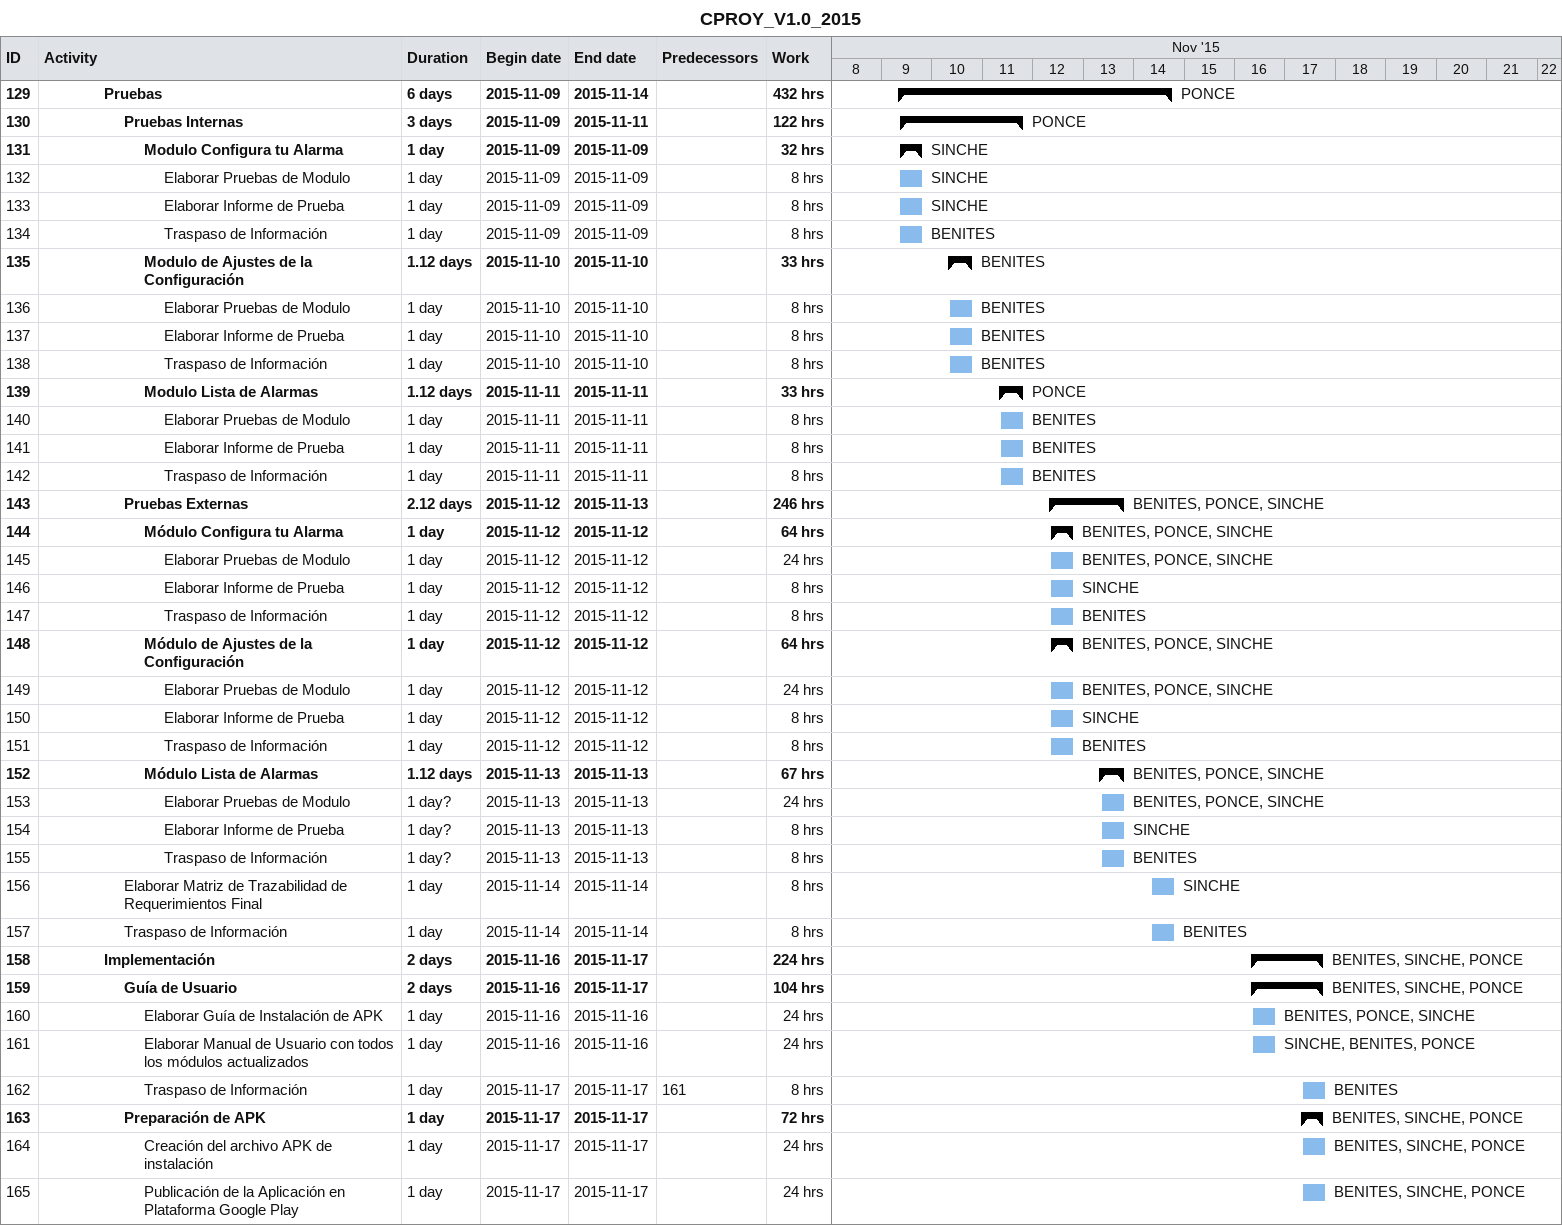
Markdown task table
CPROY_V1.0_2015

| ID | Level | Task | Duration | Start | Finish | Predecessors | Resources | Work (h) |
|---|---|---|---|---|---|---|---|---|
| 129 | 4 | **Pruebas** | 6d | 2015-11-09 | 2015-11-14 |  | PONCE | 432 |
| 130 | 5 | **Pruebas Internas** | 3d | 2015-11-09 | 2015-11-11 |  | PONCE | 122 |
| 131 | 6 | **Modulo Configura tu Alarma** | 1d | 2015-11-09 | 2015-11-09 |  | SINCHE | 32 |
| 132 | 7 | Elaborar Pruebas de Modulo | 1d | 2015-11-09 | 2015-11-09 |  | SINCHE | 8 |
| 133 | 7 | Elaborar Informe de Prueba | 1d | 2015-11-09 | 2015-11-09 |  | SINCHE | 8 |
| 134 | 7 | Traspaso de Información | 1d | 2015-11-09 | 2015-11-09 |  | BENITES | 8 |
| 135 | 6 | **Modulo de Ajustes de la Configuración** | 1.12d | 2015-11-10 | 2015-11-10 |  | BENITES | 33 |
| 136 | 7 | Elaborar Pruebas de Modulo | 1d | 2015-11-10 | 2015-11-10 |  | BENITES | 8 |
| 137 | 7 | Elaborar Informe de Prueba | 1d | 2015-11-10 | 2015-11-10 |  | BENITES | 8 |
| 138 | 7 | Traspaso de Información | 1d | 2015-11-10 | 2015-11-10 |  | BENITES | 8 |
| 139 | 6 | **Modulo Lista de Alarmas** | 1.12d | 2015-11-11 | 2015-11-11 |  | PONCE | 33 |
| 140 | 7 | Elaborar Pruebas de Modulo | 1d | 2015-11-11 | 2015-11-11 |  | BENITES | 8 |
| 141 | 7 | Elaborar Informe de Prueba | 1d | 2015-11-11 | 2015-11-11 |  | BENITES | 8 |
| 142 | 7 | Traspaso de Información | 1d | 2015-11-11 | 2015-11-11 |  | BENITES | 8 |
| 143 | 5 | **Pruebas Externas** | 2.12d | 2015-11-12 | 2015-11-13 |  | BENITES, PONCE, SINCHE | 246 |
| 144 | 6 | **Módulo Configura tu Alarma** | 1d | 2015-11-12 | 2015-11-12 |  | BENITES, PONCE, SINCHE | 64 |
| 145 | 7 | Elaborar Pruebas de Modulo | 1d | 2015-11-12 | 2015-11-12 |  | BENITES, PONCE, SINCHE | 24 |
| 146 | 7 | Elaborar Informe de Prueba | 1d | 2015-11-12 | 2015-11-12 |  | SINCHE | 8 |
| 147 | 7 | Traspaso de Información | 1d | 2015-11-12 | 2015-11-12 |  | BENITES | 8 |
| 148 | 6 | **Módulo de Ajustes de la Configuración** | 1d | 2015-11-12 | 2015-11-12 |  | BENITES, PONCE, SINCHE | 64 |
| 149 | 7 | Elaborar Pruebas de Modulo | 1d | 2015-11-12 | 2015-11-12 |  | BENITES, PONCE, SINCHE | 24 |
| 150 | 7 | Elaborar Informe de Prueba | 1d | 2015-11-12 | 2015-11-12 |  | SINCHE | 8 |
| 151 | 7 | Traspaso de Información | 1d | 2015-11-12 | 2015-11-12 |  | BENITES | 8 |
| 152 | 6 | **Módulo Lista de Alarmas** | 1.12d | 2015-11-13 | 2015-11-13 |  | BENITES, PONCE, SINCHE | 67 |
| 153 | 7 | Elaborar Pruebas de Modulo | 1d? | 2015-11-13 | 2015-11-13 |  | BENITES, PONCE, SINCHE | 24 |
| 154 | 7 | Elaborar Informe de Prueba | 1d? | 2015-11-13 | 2015-11-13 |  | SINCHE | 8 |
| 155 | 7 | Traspaso de Información | 1d? | 2015-11-13 | 2015-11-13 |  | BENITES | 8 |
| 156 | 5 | Elaborar Matriz de Trazabilidad de Requerimientos Final | 1d | 2015-11-14 | 2015-11-14 |  | SINCHE | 8 |
| 157 | 5 | Traspaso de Información | 1d | 2015-11-14 | 2015-11-14 |  | BENITES | 8 |
| 158 | 4 | **Implementación** | 2d | 2015-11-16 | 2015-11-17 |  | BENITES, SINCHE, PONCE | 224 |
| 159 | 5 | **Guía de Usuario** | 2d | 2015-11-16 | 2015-11-17 |  | BENITES, SINCHE, PONCE | 104 |
| 160 | 6 | Elaborar Guía de Instalación de APK | 1d | 2015-11-16 | 2015-11-16 |  | BENITES, PONCE, SINCHE | 24 |
| 161 | 6 | Elaborar Manual de Usuario con todos los módulos actualizados | 1d | 2015-11-16 | 2015-11-16 |  | SINCHE, BENITES, PONCE | 24 |
| 162 | 6 | Traspaso de Información | 1d | 2015-11-17 | 2015-11-17 | 161 | BENITES | 8 |
| 163 | 5 | **Preparación de APK** | 1d | 2015-11-17 | 2015-11-17 |  | BENITES, SINCHE, PONCE | 72 |
| 164 | 6 | Creación del archivo APK de instalación | 1d | 2015-11-17 | 2015-11-17 |  | BENITES, SINCHE, PONCE | 24 |
| 165 | 6 | Publicación de la Aplicación en Plataforma Google Play | 1d | 2015-11-17 | 2015-11-17 |  | BENITES, SINCHE, PONCE | 24 |
